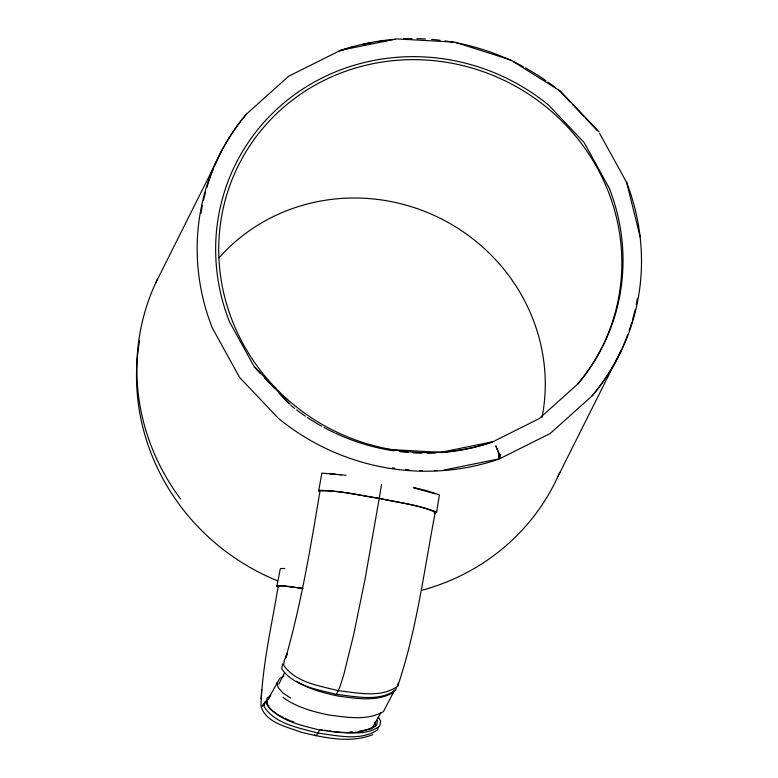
<?xml version="1.0" encoding="UTF-8"?>
<svg xmlns="http://www.w3.org/2000/svg" width="778" height="778" viewBox="0 0 778 778"><rect width="100%" height="100%" fill="white"/><g stroke="black" fill="none" stroke-linecap="round" stroke-linejoin="round"><path stroke-width="1.17" d="M302.905 588.469L283.211 585.951L278.213 586.281C271.58 626.047 262.225 665.754 260.961 706.181C265.755 722.811 287.082 726.769 301.242 732.263C324.3 737.758 349.925 743.622 372.818 734.665M261.009 698.78L261.34 694.501M261.398 693.636L261.719 689.473M282.56 663.867L281.762 668.856C293.656 686.274 317.385 689.366 336.388 694.404C355.672 696.398 378.896 702.174 395.827 689.921L396.148 687.927M284.417 660.172L283.62 665.151C295.504 682.578 319.243 685.671 338.236 690.708C357.52 692.692 380.743 698.479 397.684 686.215C416.745 630.005 424.068 570.41 435.262 512.255C417.903 504.348 397.811 502.783 379.236 498.426C359.65 495.644 339.83 490.121 320.021 490.976C310.685 546.876 301.358 603.067 285.779 657.653L287.325 653.53L284.592 659.754M434.095 512.955L436.176 512.945L436.643 512.002C418.233 505.019 398.472 502.423 379.285 498.328L381.492 484.577M397.684 686.215L398.161 683.23M436.643 512.002L439.405 494.818L426.354 490.568L413.886 487.592M379.236 498.426L365.154 578.657L353.591 635.013L343.681 675.09L339.821 687.013L336.388 694.404M375.084 726.564L375.541 724.221L374.383 722.431M377.505 720.564L376.581 725.252L371.349 728.86L358.891 731.31M378.137 727.693L377.748 729.676C360.477 741.57 337.331 735.482 317.988 733.129C299.19 727.79 275.509 724.367 264.102 706.716L265.074 701.756L266.922 700.482M155.59 283.192L217.081 160.385M278.845 684.154L284.622 672.61M394.397 690.582L383.408 711.607C366.934 721.021 346.677 717.277 328.793 714.992C312.824 711.637 296.496 707.251 283.134 697.467M557.865 476.7L621.583 349.468A221.886 212.637 26.6 0 1 591.698 396.284L550.046 433.589L499.739 458.719L443.917 470.087M380.957 712.599L372.652 727.129C355.925 736.202 335.697 732.186 317.774 729.57C300.191 725.018 279.992 720.836 268.021 705.986L267.068 701.075L279.827 678.26L283.989 676.17M394.417 690.174L392.871 692.712C376.396 702.126 356.139 698.391 338.255 696.096C323.872 692.965 309.07 689.366 296.622 681.207M267.068 701.075L269.801 696.903M441.544 452.572A206.326 197.729 26.6 0 0 492.26 442.089L539.135 418.681L577.782 384.031A206.326 197.729 26.6 0 0 609.213 188.072L584.132 142.549L548.607 105.108A206.326 197.729 26.6 0 0 299.53 91.172A206.326 197.729 26.6 0 0 229.452 321.781L254.532 367.304L260.319 373.401M591.698 396.284L592.184 395.808A224.978 215.603 26.6 0 0 626.455 182.14L599.644 133.466M270.734 695.561L267.039 698.109L266.066 703.069L269.733 708.748L277.746 714.7L283.075 717.316M500.789 454.819L498.63 455.889L499.739 458.719M340.151 50.405L396.673 38.9L454.819 42.158L510.64 59.945L560.316 91.065L599.118 131.959M492.678 441.758L440.698 452.349L387.211 449.353M349.974 731.826L352.201 731.69M284.845 568.543L280.673 568.494L280.177 569.418L276.812 586.505L277.308 585.581L282.531 585.649L302.73 588.324M329.94 473.705L335.581 474.24M346.113 475.261L321.859 473.112L318.63 491.239L319.097 490.296C339.373 490.597 359.329 495.139 379.285 498.328M338.955 474.551L341.211 474.852M322.286 729.842L319.952 729.482L316.597 735.229L315.528 735.755L314.779 734.704M324.611 730.211L326.945 730.581M329.279 730.941L331.603 731.31M333.937 731.68C348.982 732.652 366.856 735.852 379.713 726.02L380.685 721.07L378.244 717.277M413.264 487.699L435.203 493.836M290.573 720.836L293.909 722.003M285.205 718.357L289.465 720.447M290.505 698.041L282.618 692.673L278.038 687.344L277.085 682.432M570.128 101.908L560.209 91.454A224.978 215.603 26.6 0 0 558.361 89.956M572.608 104.524L584.181 116.719M585.834 118.46L597.407 130.665M254.591 366.866L290.165 404.365M264.442 377.758L274.362 388.203M278.485 392.559L288.405 403.004M278.213 586.281L278.991 587.118M626.475 181.624L640.216 237.144M180.632 499.048A221.886 212.637 26.6 0 1 157.642 278.855M200.928 213.561A221.837 212.589 26.6 0 1 202.436 205.256M203.457 200.51A221.837 212.589 26.6 0 1 205.518 192.244M206.851 187.556A221.837 212.589 26.6 0 1 213.269 169.215M215.127 164.761A221.837 212.589 26.6 0 1 246.898 113.656M338.897 51.163A221.837 212.589 26.6 0 1 348.058 48.246M350.382 47.565A221.837 212.589 26.6 0 1 352.716 46.923M362.178 44.579A221.837 212.589 26.6 0 1 371.758 42.654M377.787 41.672A221.837 212.589 26.6 0 1 387.463 40.446M435.651 452.942A206.326 197.729 26.6 0 1 427.355 453.185M421.384 453.156A206.326 197.729 26.6 0 1 413.011 452.835M408.226 452.495A206.326 197.729 26.6 0 1 399.882 451.648M393.969 450.851A206.326 197.729 26.6 0 1 335.678 433.327M334.608 432.831A206.326 197.729 26.6 0 1 323.93 427.443M321.82 426.286A206.326 197.729 26.6 0 1 307.398 417.523M305.394 416.181A206.326 197.729 26.6 0 1 296.603 409.889M294.706 408.44A206.326 197.729 26.6 0 1 290.972 405.494M500.089 458.543A9.365 2.169 63.5 0 0 499.641 454.517L496.792 448.216A9.326 1.945 71 0 1 498.941 459.117A224.978 215.603 26.6 0 1 278.456 418.399L239.605 377.447L212.209 327.713A224.978 215.603 26.6 0 1 246.48 114.045L288.619 76.263L339.723 50.735A224.978 215.603 26.6 0 1 395.127 39.299M436.798 470.486A221.886 212.637 26.6 0 1 434.406 470.564M422.396 470.602A221.886 212.637 26.6 0 1 419.984 470.525M409.121 469.893A221.886 212.637 26.6 0 1 405.513 469.562M394.747 468.239A221.886 212.637 26.6 0 1 392.375 467.879M637.347 298.664A221.886 212.637 26.6 0 1 636.229 304.597M635.208 309.343A221.886 212.637 26.6 0 1 632.495 319.952M631.814 322.286A221.886 212.637 26.6 0 1 629.217 330.407M627.583 334.987A221.886 212.637 26.6 0 1 622.079 348.379M493.058 441.69A203.233 194.763 26.6 0 1 218.764 253.434A203.233 194.763 26.6 0 1 485.365 72.442A203.233 194.763 26.6 0 1 577.295 384.497M559.82 472.324A221.886 212.637 26.6 0 1 422.201 590.201M277.561 580.855A221.886 212.637 26.6 0 1 139.515 340.842M403.539 38.803A224.978 215.603 26.6 0 1 412.039 38.628M416.92 38.667A224.978 215.603 26.6 0 1 425.488 38.978M431.605 39.406A224.978 215.603 26.6 0 1 440.124 40.271M444.967 40.903A224.978 215.603 26.6 0 1 453.37 42.255M455.723 42.683A224.978 215.603 26.6 0 1 510.456 60.285M513.684 61.812A224.978 215.603 26.6 0 1 523.293 66.723M525.403 67.88A224.978 215.603 26.6 0 1 545.893 80.64M547.858 82.021A224.978 215.603 26.6 0 1 555.56 87.749M219.143 257.713A186.166 178.405 26.6 0 1 439.716 218.064A186.166 178.405 26.6 0 1 542.023 417.553M265.142 702.164L262.215 706.22L265.181 702.174M495.887 446.095L496.49 447.515L495.887 446.095"/></g></svg>
